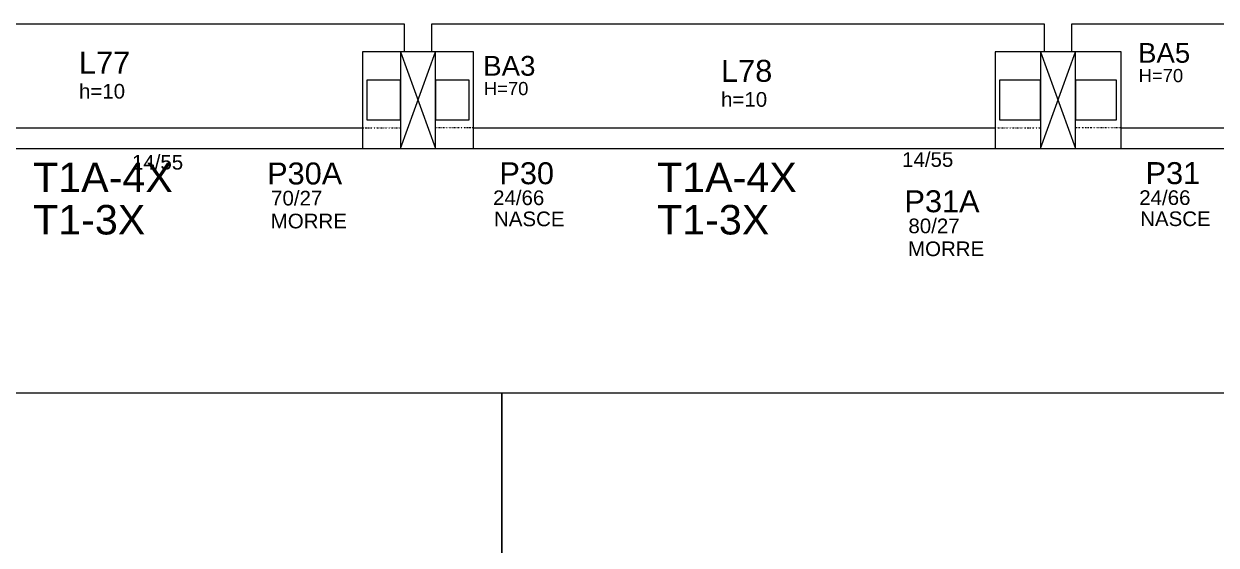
# Model space of a CAD drawing. Header units: millimetres. Extents: x 4248 to 7961, y 1155 to 5765.
# Drawn here: x 5420 to 6234, y 4165 to 4521 of the extents above; entities that cross this region are included whole.
import ezdxf

# ---------------------------------------------------------------- set-up
doc = ezdxf.new("R2010")
doc.units = ezdxf.units.MM
doc.linetypes.add('ESTILO_TQS_0004', pattern=[2, 0.5, -0.4, 0.1, -0.4, 0.1, -0.5])
for name, color, linetype in [('1', 1, 'Continuous'), ('3', 3, 'Continuous'), ('4', 4, 'Continuous'), ('7', 7, 'Continuous'), ('VIGAS', 3, 'Continuous')]:
    doc.layers.add(name, color=color, linetype=linetype)
doc.layers.add('NOME DA VIGA', color=6, linetype='Continuous', lineweight=25)
doc.styles.get("Standard").update_dxf_attribs({"font": 'arial.ttf'})

msp = doc.modelspace()

# ---------------------------------------------------------------- linework, layer by layer
at = {"layer": '1', "linetype": 'Continuous'}
for p, q in [((5676.72, 4435.87), (5700.72, 4501.87)), ((5676.72, 4501.87), (5700.72, 4435.87)), ((6113.72, 4435.87), (6137.72, 4501.87)), ((6113.72, 4501.87), (6137.72, 4435.87))]:
    msp.add_line(p, q, dxfattribs=at)
at = {"layer": '3', "color": 1, "linetype": 'Continuous'}
for p, q in [((5263.72, 4449.87), (5650.72, 4449.87)), ((5726.72, 4449.87), (6082.72, 4449.87)), ((6168.72, 4449.87), (6524.72, 4449.87)), ((5263.72, 4435.87), (5676.72, 4435.87)), ((5700.72, 4435.87), (6113.72, 4435.87)), ((6137.72, 4435.87), (6553.22, 4435.87))]:
    msp.add_line(p, q, dxfattribs=at)
at = {"layer": '3', "linetype": 'ESTILO_TQS_0004'}
for p, q in [((5650.72, 4449.87), (5676.72, 4449.87)), ((5726.72, 4449.87), (5700.72, 4449.87)), ((6082.72, 4449.87), (6113.72, 4449.87)), ((6168.72, 4449.87), (6137.72, 4449.87))]:
    msp.add_line(p, q, dxfattribs=at)
at = {"layer": '3', "color": 1, "linetype": 'Continuous'}
for points in [[(5261.22, 4520.87), (5679.22, 4520.87)], [(5698.22, 4520.87), (6116.22, 4520.87)], [(6135.22, 4520.87), (6553.22, 4520.87)]]:
    msp.add_lwpolyline(points, dxfattribs=at)
at = {"layer": '3', "linetype": 'Continuous'}
for points in [[(5679.22, 4520.87), (5679.22, 4501.87)], [(5698.22, 4501.87), (5698.22, 4520.87)], [(6116.22, 4520.87), (6116.22, 4501.87)], [(6135.22, 4501.87), (6135.22, 4520.87)], [(5650.72, 4435.87), (5726.72, 4435.87), (5726.72, 4501.87), (5650.72, 4501.87), (5650.72, 4435.87)], [(6082.72, 4435.87), (6168.72, 4435.87), (6168.72, 4501.87), (6082.72, 4501.87), (6082.72, 4435.87)]]:
    msp.add_lwpolyline(points, dxfattribs=at)
at = {"layer": '7', "linetype": 'Continuous'}
for points in [[(5676.72, 4435.87), (5700.72, 4435.87), (5700.72, 4501.87), (5676.72, 4501.87), (5676.72, 4435.87)], [(6113.72, 4435.87), (6137.72, 4435.87), (6137.72, 4501.87), (6113.72, 4501.87), (6113.72, 4435.87)], [(5676.72, 4482.37), (5653.72, 4482.37), (5653.72, 4455.37), (5676.72, 4455.37), (5676.72, 4482.37)], [(5723.72, 4482.37), (5700.72, 4482.37), (5700.72, 4455.37), (5723.72, 4455.37), (5723.72, 4482.37)], [(6113.72, 4482.37), (6085.72, 4482.37), (6085.72, 4455.37), (6113.72, 4455.37), (6113.72, 4482.37)], [(6165.72, 4482.37), (6137.72, 4482.37), (6137.72, 4455.37), (6165.72, 4455.37), (6165.72, 4482.37)]]:
    msp.add_lwpolyline(points, dxfattribs=at)
at = {"layer": 'VIGAS'}
for points in [[(5746.06, 3460.65), (5246.56, 3460.65), (5246.56, 4268.95), (5746.06, 4268.95)], [(6245.55, 3460.65), (5746.06, 3460.65), (5746.06, 4268.95), (6245.55, 4268.95)]]:
    msp.add_lwpolyline(points, close=True, dxfattribs=at)

# ---------------------------------------------------------------- texts
at = {"layer": '3', "color": 2, "linetype": 'Continuous'}
for s, height, p in [('H=70', 9, (6180.77, 4481.07)), ('h=10', 10, (5457.24, 4469.85)), ('H=70', 9, (5733.69, 4472.21)), ('h=10', 10, (5895.65, 4464.29)), ('14/55', 10, (5493.43, 4421.41)), ('14/55', 10, (6019.25, 4423.26)), ('70/27', 10, (5588.42, 4396.91)), ('24/66', 10, (5739.99, 4397.18)), ('24/66', 10, (6181.19, 4397.25)), ('MORRE', 10, (5588.18, 4381.28)), ('NASCE', 10, (5740.62, 4382.75)), ('80/27', 10, (6023.57, 4377.96)), ('NASCE', 10, (6181.82, 4382.83)), ('MORRE', 10, (6023.33, 4362.33))]:
    msp.add_text(s, height=height, dxfattribs=at).set_placement(p)
at = {"layer": '4', "linetype": 'Continuous'}
for s, height, p in [('BA5', 13.5, (6180.34, 4494.32)), ('L77', 15, (5457.24, 4486.85)), ('BA3', 13.5, (5733.26, 4485.47)), ('L78', 15, (5895.65, 4481.29)), ('P30A', 15, (5585.71, 4411.23)), ('P30', 15, (5744.3, 4411.4)), ('P31', 15, (6185.51, 4411.47)), ('P31A', 15, (6020.86, 4392.28))]:
    msp.add_text(s, height=height, dxfattribs=at).set_placement(p)
at = {"layer": 'NOME DA VIGA', "color": 6, "linetype": 'Continuous'}
for s, p in [('T1A-4X', (5425.87, 4406.02)), ('T1A-4X', (5851.92, 4406.02)), ('T1-3X', (5425.87, 4377.1)), ('T1-3X', (5851.92, 4377.1))]:
    msp.add_text(s, height=20.16, dxfattribs=at).set_placement(p)

doc.saveas('drawing.dxf')
